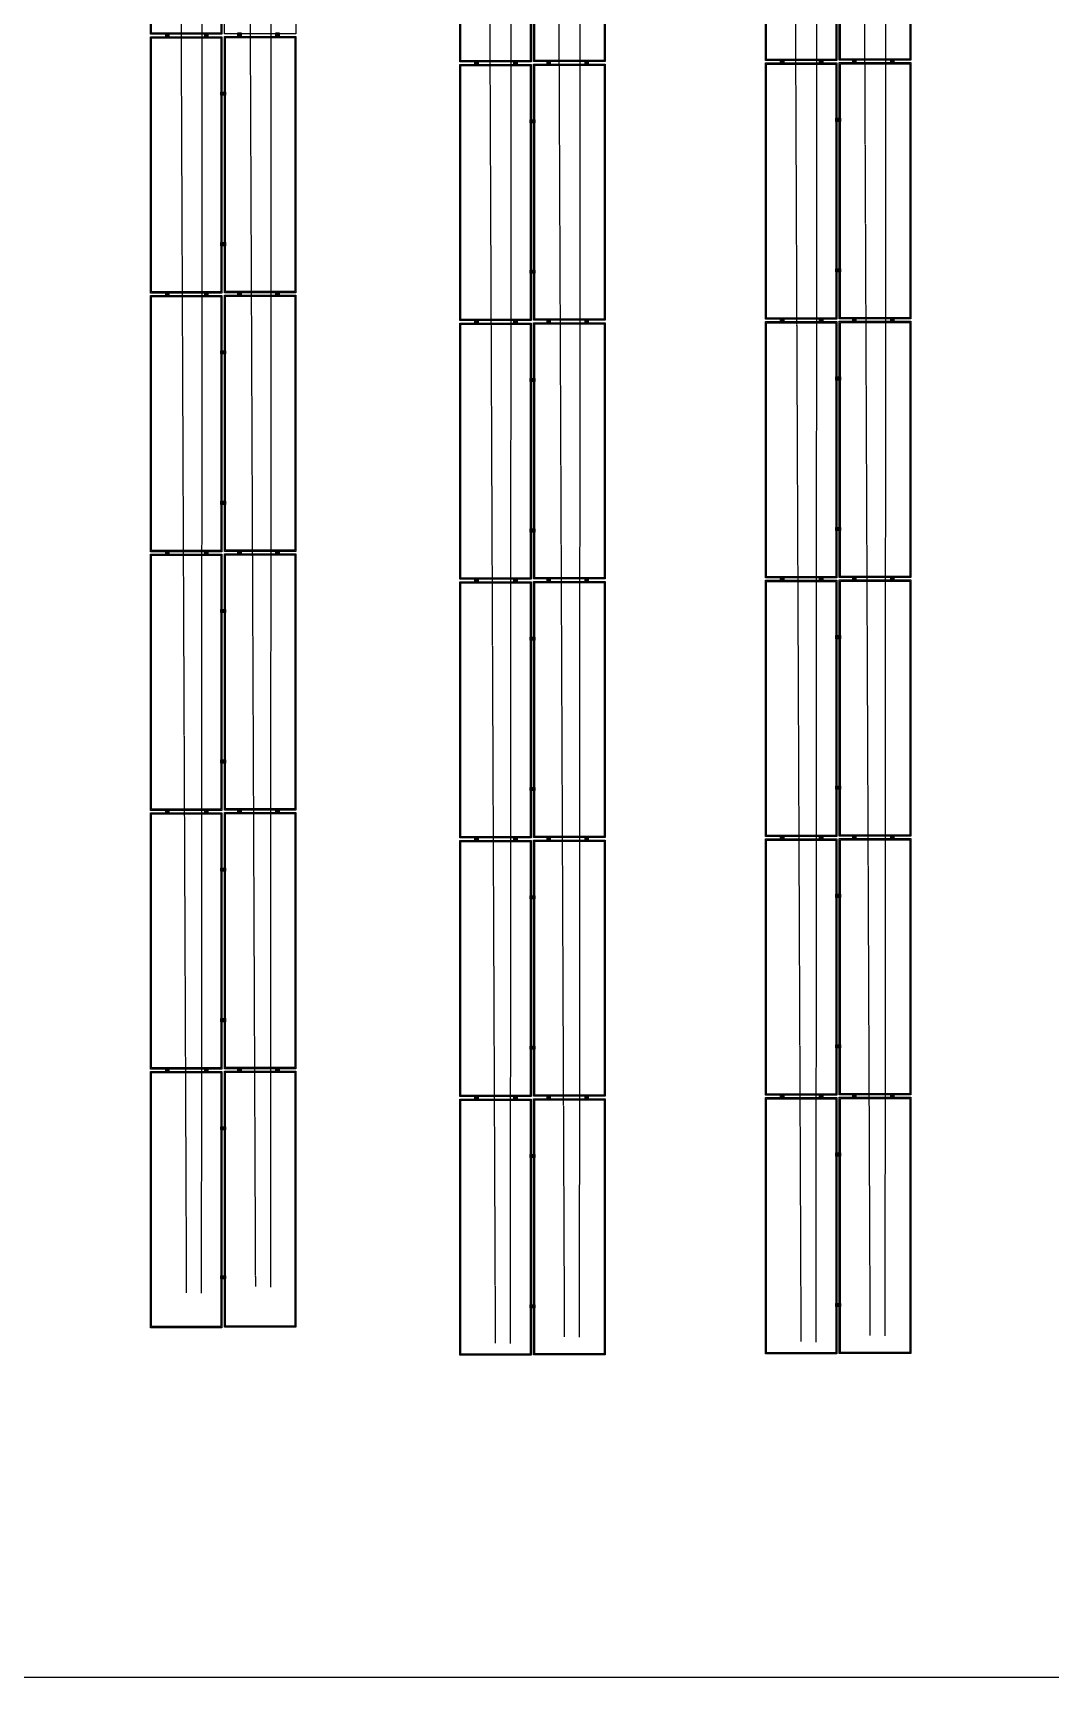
# Model space of a CAD drawing. Header units: millimetres. Extents: x 185509 to 291328, y 95263 to 331092.
# Drawn here: x 243185 to 252647, y 146512 to 161810 of the extents above; entities that cross this region are included whole.
import ezdxf

# ---------------------------------------------------------------- set-up
doc = ezdxf.new("R2010")
doc.units = ezdxf.units.MM
doc.linetypes.add('ACAD_ISO02W100', pattern=[15, 12, -3])
doc.layers.add('Cables string 1', color=20, linetype='ACAD_ISO02W100')
doc.layers.add('Cqbles string 2', color=72, linetype='ACAD_ISO02W100')

msp = doc.modelspace()

# ---------------------------------------------------------------- linework, layer by layer
for p, q in [((244438.903, 161784.856), (244432.113, 161784.856)), ((244435.508, 161781.461), (244435.508, 161788.251)), ((244801.597, 161784.856), (244794.807, 161784.856)), ((244798.202, 161781.461), (244798.202, 161788.251)), ((245110.34, 161788.135), (245103.55, 161788.135)), ((245106.945, 161784.74), (245106.945, 161791.529)), ((245463.554, 161788.135), (245456.764, 161788.135)), ((245460.159, 161784.74), (245460.159, 161791.529)), ((247314.801, 161528.101), (247308.012, 161528.101)), ((247311.406, 161524.706), (247311.406, 161531.496)), ((247677.495, 161528.101), (247670.706, 161528.101)), ((247674.101, 161524.706), (247674.101, 161531.496)), ((247986.239, 161531.38), (247979.449, 161531.38)), ((247982.844, 161527.985), (247982.844, 161534.775)), ((248339.452, 161531.38), (248332.663, 161531.38)), ((248336.058, 161527.985), (248336.058, 161534.775)), ((250157.876, 161541.38), (250151.086, 161541.38)), ((250154.481, 161537.985), (250154.481, 161544.775)), ((250520.57, 161541.38), (250513.78, 161541.38)), ((250517.175, 161537.985), (250517.175, 161544.775)), ((250829.314, 161544.658), (250822.524, 161544.658)), ((250825.919, 161541.263), (250825.919, 161548.053)), ((251182.527, 161544.658), (251175.737, 161544.658)), ((251179.132, 161541.263), (251179.132, 161548.053)), ((244952.194, 161244.309), (244958.984, 161244.309)), ((244955.589, 161240.914), (244955.589, 161247.703)), ((247828.093, 160987.554), (247834.883, 160987.554)), ((247831.488, 160984.159), (247831.488, 160990.949)), ((250671.167, 161000.832), (250677.957, 161000.832)), ((250674.562, 160997.437), (250674.562, 161004.227)), ((244952.194, 159843.944), (244958.984, 159843.944)), ((244955.589, 159840.549), (244955.589, 159847.339)), ((247828.093, 159587.189), (247834.883, 159587.189)), ((247831.488, 159583.794), (247831.488, 159590.584)), ((250671.167, 159600.468), (250677.957, 159600.468)), ((250674.562, 159597.073), (250674.562, 159603.863)), ((244438.903, 159378.017), (244432.113, 159378.017)), ((244435.508, 159374.622), (244435.508, 159381.412)), ((244801.597, 159378.017), (244794.807, 159378.017)), ((244798.202, 159374.622), (244798.202, 159381.412)), ((245110.34, 159381.296), (245103.55, 159381.296)), ((245106.945, 159377.901), (245106.945, 159384.69)), ((245463.554, 159381.296), (245456.764, 159381.296)), ((245460.159, 159377.901), (245460.159, 159384.69)), ((247314.801, 159121.262), (247308.012, 159121.262)), ((247311.406, 159117.867), (247311.406, 159124.657)), ((247677.495, 159121.262), (247670.706, 159121.262)), ((247674.101, 159117.867), (247674.101, 159124.657)), ((247986.239, 159124.541), (247979.449, 159124.541)), ((247982.844, 159121.146), (247982.844, 159127.936)), ((248339.452, 159124.541), (248332.663, 159124.541)), ((248336.058, 159121.146), (248336.058, 159127.936)), ((250157.876, 159134.541), (250151.086, 159134.541)), ((250154.481, 159131.146), (250154.481, 159137.936)), ((250520.57, 159134.541), (250513.78, 159134.541)), ((250517.175, 159131.146), (250517.175, 159137.936)), ((250829.314, 159137.819), (250822.524, 159137.819)), ((250825.919, 159134.424), (250825.919, 159141.214)), ((251182.527, 159137.819), (251175.737, 159137.819)), ((251179.132, 159134.424), (251179.132, 159141.214)), ((244952.194, 158837.47), (244958.984, 158837.47)), ((244955.589, 158834.075), (244955.589, 158840.865)), ((247828.093, 158580.715), (247834.883, 158580.715)), ((247831.488, 158577.32), (247831.488, 158584.11)), ((250671.167, 158593.993), (250677.957, 158593.993)), ((250674.562, 158590.598), (250674.562, 158597.388)), ((244952.194, 157437.105), (244958.984, 157437.105)), ((244955.589, 157433.71), (244955.589, 157440.5)), ((247828.093, 157180.35), (247834.883, 157180.35)), ((247831.488, 157176.955), (247831.488, 157183.745)), ((250671.167, 157193.629), (250677.957, 157193.629)), ((250674.562, 157190.234), (250674.562, 157197.024)), ((244438.903, 156971.404), (244432.113, 156971.404)), ((244435.508, 156968.009), (244435.508, 156974.799)), ((244801.597, 156971.404), (244794.807, 156971.404)), ((244798.202, 156968.009), (244798.202, 156974.799)), ((245110.34, 156974.683), (245103.55, 156974.683)), ((245106.945, 156971.288), (245106.945, 156978.078)), ((245463.554, 156974.683), (245456.764, 156974.683)), ((245460.159, 156971.288), (245460.159, 156978.078)), ((247314.801, 156714.649), (247308.012, 156714.649)), ((247311.406, 156711.254), (247311.406, 156718.044)), ((247677.495, 156714.649), (247670.706, 156714.649)), ((247674.101, 156711.254), (247674.101, 156718.044)), ((247986.239, 156717.928), (247979.449, 156717.928)), ((247982.844, 156714.533), (247982.844, 156721.323)), ((248339.452, 156717.928), (248332.663, 156717.928)), ((248336.058, 156714.533), (248336.058, 156721.323)), ((250157.876, 156727.928), (250151.086, 156727.928)), ((250154.481, 156724.533), (250154.481, 156731.323)), ((250520.57, 156727.928), (250513.78, 156727.928)), ((250517.175, 156724.533), (250517.175, 156731.323)), ((250829.314, 156731.206), (250822.524, 156731.206)), ((250825.919, 156727.811), (250825.919, 156734.601)), ((251182.527, 156731.206), (251175.737, 156731.206)), ((251179.132, 156727.811), (251179.132, 156734.601)), ((244952.194, 156430.857), (244958.984, 156430.857)), ((244955.589, 156427.462), (244955.589, 156434.252)), ((247828.093, 156174.102), (247834.883, 156174.102)), ((247831.488, 156170.707), (247831.488, 156177.497)), ((250671.167, 156187.38), (250677.957, 156187.38)), ((250674.562, 156183.985), (250674.562, 156190.775)), ((244952.194, 155030.492), (244958.984, 155030.492)), ((244955.589, 155027.098), (244955.589, 155033.887)), ((247828.093, 154773.738), (247834.883, 154773.738)), ((247831.488, 154770.343), (247831.488, 154777.132)), ((250671.167, 154787.016), (250677.957, 154787.016)), ((250674.562, 154783.621), (250674.562, 154790.411)), ((244438.903, 154564.794), (244432.113, 154564.794)), ((244435.508, 154561.399), (244435.508, 154568.189)), ((244801.597, 154564.794), (244794.807, 154564.794)), ((244798.202, 154561.399), (244798.202, 154568.189)), ((245110.34, 154568.073), (245103.55, 154568.073)), ((245106.945, 154564.678), (245106.945, 154571.468)), ((245463.554, 154568.073), (245456.764, 154568.073)), ((245460.159, 154564.678), (245460.159, 154571.468)), ((247314.801, 154308.039), (247308.012, 154308.039)), ((247311.406, 154304.644), (247311.406, 154311.434)), ((247677.495, 154308.039), (247670.706, 154308.039)), ((247674.101, 154304.644), (247674.101, 154311.434)), ((247986.239, 154311.318), (247979.449, 154311.318)), ((247982.844, 154307.923), (247982.844, 154314.713)), ((248339.452, 154311.318), (248332.663, 154311.318)), ((248336.058, 154307.923), (248336.058, 154314.713)), ((250157.876, 154321.318), (250151.086, 154321.318)), ((250154.481, 154317.923), (250154.481, 154324.713)), ((250520.57, 154321.318), (250513.78, 154321.318)), ((250517.175, 154317.923), (250517.175, 154324.713)), ((250829.314, 154324.596), (250822.524, 154324.596)), ((250825.919, 154321.201), (250825.919, 154327.991)), ((251182.527, 154324.596), (251175.737, 154324.596)), ((251179.132, 154321.201), (251179.132, 154327.991)), ((244952.194, 154024.247), (244958.984, 154024.247)), ((244955.589, 154020.852), (244955.589, 154027.642)), ((247828.093, 153767.492), (247834.883, 153767.492)), ((247831.488, 153764.097), (247831.488, 153770.887)), ((250671.167, 153780.77), (250677.957, 153780.77)), ((250674.562, 153777.375), (250674.562, 153784.165)), ((244952.194, 152623.882), (244958.984, 152623.882)), ((244955.589, 152620.488), (244955.589, 152627.277)), ((247831.488, 152363.733), (247831.488, 152370.522)), ((250671.167, 152380.406), (250677.957, 152380.406)), ((250674.562, 152377.011), (250674.562, 152383.801)), ((247828.093, 152367.128), (247834.883, 152367.128)), ((244438.903, 152158.232), (244432.113, 152158.232)), ((244435.508, 152154.837), (244435.508, 152161.627)), ((244801.597, 152158.232), (244794.807, 152158.232)), ((244798.202, 152154.837), (244798.202, 152161.627)), ((245110.34, 152161.511), (245103.55, 152161.511)), ((245106.945, 152158.116), (245106.945, 152164.906)), ((245463.554, 152161.511), (245456.764, 152161.511)), ((245460.159, 152158.116), (245460.159, 152164.906)), ((250157.876, 151914.756), (250151.086, 151914.756)), ((250154.481, 151911.361), (250154.481, 151918.151)), ((250520.57, 151914.756), (250513.78, 151914.756)), ((250517.175, 151911.361), (250517.175, 151918.151)), ((250829.314, 151918.034), (250822.524, 151918.034)), ((250825.919, 151914.639), (250825.919, 151921.429)), ((251182.527, 151918.034), (251175.737, 151918.034)), ((251179.132, 151914.639), (251179.132, 151921.429)), ((247314.801, 151901.477), (247308.012, 151901.477)), ((247311.406, 151898.082), (247311.406, 151904.872)), ((247677.495, 151901.477), (247670.706, 151901.477)), ((247674.101, 151898.082), (247674.101, 151904.872)), ((247986.239, 151904.756), (247979.449, 151904.756)), ((247982.844, 151901.361), (247982.844, 151908.151)), ((248339.452, 151904.756), (248332.663, 151904.756)), ((248336.058, 151901.361), (248336.058, 151908.151)), ((244952.194, 151617.685), (244958.984, 151617.685)), ((244955.589, 151614.29), (244955.589, 151621.08)), ((247828.093, 151360.93), (247834.883, 151360.93)), ((247831.488, 151357.535), (247831.488, 151364.325)), ((250671.167, 151374.208), (250677.957, 151374.208)), ((250674.562, 151370.813), (250674.562, 151377.603)), ((244952.194, 150230.801), (244958.984, 150230.801)), ((244955.589, 150227.406), (244955.589, 150234.196)), ((247828.093, 149960.566), (247834.883, 149960.566)), ((247831.488, 149957.171), (247831.488, 149963.96)), ((250671.167, 149973.844), (250677.957, 149973.844)), ((250674.562, 149970.449), (250674.562, 149977.239))]:
    msp.add_line(p, q)
for points in [[(223004.489, 146511.559), (273004.489, 146511.559), (273004.489, 316511.559), (223004.489, 316511.559)], [(244279.052, 161796.577), (244279.052, 164180.577), (244944.122, 164180.577), (244944.122, 161796.577)], [(244289.052, 161806.577), (244289.052, 164170.577), (244934.122, 164170.577), (244934.122, 161806.577)], [(244967.056, 161799.856), (244967.056, 164183.856), (245632.126, 164183.856), (245632.126, 161799.856)], [(247154.95, 161539.822), (247154.95, 163923.822), (247820.021, 163923.822), (247820.021, 161539.822)], [(247164.95, 161549.822), (247164.95, 163913.822), (247810.021, 163913.822), (247810.021, 161549.822)], [(247842.954, 161543.101), (247842.954, 163927.101), (248508.025, 163927.101), (248508.025, 161543.101)], [(247852.954, 161553.101), (247852.954, 163917.101), (248498.025, 163917.101), (248498.025, 161553.101)], [(249998.025, 161553.101), (249998.025, 163937.101), (250663.096, 163937.101), (250663.096, 161553.101)], [(250008.025, 161563.101), (250008.025, 163927.101), (250653.096, 163927.101), (250653.096, 161563.101)], [(250686.029, 161556.379), (250686.029, 163940.379), (251351.1, 163940.379), (251351.1, 161556.379)], [(250696.029, 161566.379), (250696.029, 163930.379), (251341.1, 163930.379), (251341.1, 161566.379)], [(244279.052, 159389.389), (244279.052, 161773.389), (244944.122, 161773.389), (244944.122, 159389.389)], [(244289.052, 159399.389), (244289.052, 161763.389), (244934.122, 161763.389), (244934.122, 159399.389)], [(244450.027, 161763.389), (244420.989, 161763.389), (244420.989, 161806.323), (244450.027, 161806.323)], [(244444.959, 161768.457), (244426.056, 161768.457), (244426.056, 161801.255), (244444.959, 161801.255)], [(244812.721, 161763.389), (244783.683, 161763.389), (244783.683, 161806.323), (244812.721, 161806.323)], [(244807.653, 161768.457), (244788.75, 161768.457), (244788.75, 161801.255), (244807.653, 161801.255)], [(244967.056, 159392.668), (244967.056, 161776.668), (245632.126, 161776.668), (245632.126, 159392.668)], [(244977.056, 159402.668), (244977.056, 161766.668), (245622.126, 161766.668), (245622.126, 159402.668)], [(245121.464, 161766.668), (245092.426, 161766.668), (245092.426, 161809.601), (245121.464, 161809.601)], [(245116.397, 161771.735), (245097.494, 161771.735), (245097.494, 161804.534), (245116.397, 161804.534)], [(245474.678, 161766.668), (245445.64, 161766.668), (245445.64, 161809.601), (245474.678, 161809.601)], [(245469.61, 161771.735), (245450.707, 161771.735), (245450.707, 161804.534), (245469.61, 161804.534)], [(247325.925, 161506.634), (247296.888, 161506.634), (247296.888, 161549.568), (247325.925, 161549.568)], [(247688.619, 161506.634), (247659.582, 161506.634), (247659.582, 161549.568), (247688.619, 161549.568)], [(247997.363, 161509.913), (247968.325, 161509.913), (247968.325, 161552.846), (247997.363, 161552.846)], [(248350.576, 161509.913), (248321.539, 161509.913), (248321.539, 161552.846), (248350.576, 161552.846)], [(250169, 161519.913), (250139.962, 161519.913), (250139.962, 161562.846), (250169, 161562.846)], [(250163.933, 161524.98), (250145.03, 161524.98), (250145.03, 161557.779), (250163.933, 161557.779)], [(250531.694, 161519.913), (250502.656, 161519.913), (250502.656, 161562.846), (250531.694, 161562.846)], [(250526.627, 161524.98), (250507.724, 161524.98), (250507.724, 161557.779), (250526.627, 161557.779)], [(250840.438, 161523.191), (250811.4, 161523.191), (250811.4, 161566.125), (250840.438, 161566.125)], [(250835.37, 161528.259), (250816.467, 161528.259), (250816.467, 161561.058), (250835.37, 161561.058)], [(251193.651, 161523.191), (251164.613, 161523.191), (251164.613, 161566.125), (251193.651, 161566.125)], [(251188.584, 161528.259), (251169.681, 161528.259), (251169.681, 161561.058), (251188.584, 161561.058)], [(247154.95, 159132.634), (247154.95, 161516.634), (247820.021, 161516.634), (247820.021, 159132.634)], [(247164.95, 159142.634), (247164.95, 161506.634), (247810.021, 161506.634), (247810.021, 159142.634)], [(247320.858, 161511.702), (247301.955, 161511.702), (247301.955, 161544.501), (247320.858, 161544.501)], [(247683.552, 161511.702), (247664.649, 161511.702), (247664.649, 161544.501), (247683.552, 161544.501)], [(247842.954, 159135.913), (247842.954, 161519.913), (248508.025, 161519.913), (248508.025, 159135.913)], [(247852.954, 159145.913), (247852.954, 161509.913), (248498.025, 161509.913), (248498.025, 159145.913)], [(247992.296, 161514.98), (247973.392, 161514.98), (247973.392, 161547.779), (247992.296, 161547.779)], [(248345.509, 161514.98), (248326.606, 161514.98), (248326.606, 161547.779), (248345.509, 161547.779)], [(249998.025, 159145.913), (249998.025, 161529.913), (250663.096, 161529.913), (250663.096, 159145.913)], [(250008.025, 159155.913), (250008.025, 161519.913), (250653.096, 161519.913), (250653.096, 159155.913)], [(250686.029, 159149.191), (250686.029, 161533.191), (251351.1, 161533.191), (251351.1, 159149.191)], [(250696.029, 159159.191), (250696.029, 161523.191), (251341.1, 161523.191), (251341.1, 159159.191)], [(244934.122, 161229.79), (244934.122, 161258.827), (244977.056, 161258.827), (244977.056, 161229.79)], [(244939.189, 161234.857), (244939.189, 161253.76), (244971.988, 161253.76), (244971.988, 161234.857)], [(247810.021, 160973.035), (247810.021, 161002.073), (247852.954, 161002.073), (247852.954, 160973.035)], [(247815.088, 160978.102), (247815.088, 160997.005), (247847.887, 160997.005), (247847.887, 160978.102)], [(250653.096, 160986.313), (250653.096, 161015.351), (250696.029, 161015.351), (250696.029, 160986.313)], [(250658.163, 160991.381), (250658.163, 161010.284), (250690.962, 161010.284), (250690.962, 160991.381)], [(244934.122, 159829.425), (244934.122, 159858.463), (244977.056, 159858.463), (244977.056, 159829.425)], [(244939.189, 159834.493), (244939.189, 159853.396), (244971.988, 159853.396), (244971.988, 159834.493)], [(247810.021, 159572.67), (247810.021, 159601.708), (247852.954, 159601.708), (247852.954, 159572.67)], [(247815.088, 159577.738), (247815.088, 159596.641), (247847.887, 159596.641), (247847.887, 159577.738)], [(250653.096, 159585.949), (250653.096, 159614.987), (250696.029, 159614.987), (250696.029, 159585.949)], [(250658.163, 159591.016), (250658.163, 159609.919), (250690.962, 159609.919), (250690.962, 159591.016)], [(244279.052, 156982.55), (244279.052, 159366.55), (244944.122, 159366.55), (244944.122, 156982.55)], [(244289.052, 156992.55), (244289.052, 159356.55), (244934.122, 159356.55), (244934.122, 156992.55)], [(244450.027, 159356.55), (244420.989, 159356.55), (244420.989, 159399.484), (244450.027, 159399.484)], [(244444.959, 159361.618), (244426.056, 159361.618), (244426.056, 159394.416), (244444.959, 159394.416)], [(244812.721, 159356.55), (244783.683, 159356.55), (244783.683, 159399.484), (244812.721, 159399.484)], [(244807.653, 159361.618), (244788.75, 159361.618), (244788.75, 159394.416), (244807.653, 159394.416)], [(244967.056, 156985.829), (244967.056, 159369.829), (245632.126, 159369.829), (245632.126, 156985.829)], [(244977.056, 156995.829), (244977.056, 159359.829), (245622.126, 159359.829), (245622.126, 156995.829)], [(245121.464, 159359.829), (245092.426, 159359.829), (245092.426, 159402.762), (245121.464, 159402.762)], [(245116.397, 159364.896), (245097.494, 159364.896), (245097.494, 159397.695), (245116.397, 159397.695)], [(245474.678, 159359.829), (245445.64, 159359.829), (245445.64, 159402.762), (245474.678, 159402.762)], [(245469.61, 159364.896), (245450.707, 159364.896), (245450.707, 159397.695), (245469.61, 159397.695)], [(247154.95, 156725.795), (247154.95, 159109.795), (247820.021, 159109.795), (247820.021, 156725.795)], [(247325.925, 159099.795), (247296.888, 159099.795), (247296.888, 159142.729), (247325.925, 159142.729)], [(247320.858, 159104.863), (247301.955, 159104.863), (247301.955, 159137.662), (247320.858, 159137.662)], [(247688.619, 159099.795), (247659.582, 159099.795), (247659.582, 159142.729), (247688.619, 159142.729)], [(247683.552, 159104.863), (247664.649, 159104.863), (247664.649, 159137.662), (247683.552, 159137.662)], [(247842.954, 156729.074), (247842.954, 159113.074), (248508.025, 159113.074), (248508.025, 156729.074)], [(247852.954, 156739.074), (247852.954, 159103.074), (248498.025, 159103.074), (248498.025, 156739.074)], [(247997.363, 159103.074), (247968.325, 159103.074), (247968.325, 159146.007), (247997.363, 159146.007)], [(247992.296, 159108.141), (247973.392, 159108.141), (247973.392, 159140.94), (247992.296, 159140.94)], [(248350.576, 159103.074), (248321.539, 159103.074), (248321.539, 159146.007), (248350.576, 159146.007)], [(248345.509, 159108.141), (248326.606, 159108.141), (248326.606, 159140.94), (248345.509, 159140.94)], [(249998.025, 156739.074), (249998.025, 159123.074), (250663.096, 159123.074), (250663.096, 156739.074)], [(250008.025, 156749.074), (250008.025, 159113.074), (250653.096, 159113.074), (250653.096, 156749.074)], [(250169, 159113.074), (250139.962, 159113.074), (250139.962, 159156.007), (250169, 159156.007)], [(250163.933, 159118.141), (250145.03, 159118.141), (250145.03, 159150.94), (250163.933, 159150.94)], [(250531.694, 159113.074), (250502.656, 159113.074), (250502.656, 159156.007), (250531.694, 159156.007)], [(250526.627, 159118.141), (250507.724, 159118.141), (250507.724, 159150.94), (250526.627, 159150.94)], [(250686.029, 156742.352), (250686.029, 159126.352), (251351.1, 159126.352), (251351.1, 156742.352)], [(250696.029, 156752.352), (250696.029, 159116.352), (251341.1, 159116.352), (251341.1, 156752.352)], [(250840.438, 159116.352), (250811.4, 159116.352), (250811.4, 159159.286), (250840.438, 159159.286)], [(250835.37, 159121.42), (250816.467, 159121.42), (250816.467, 159154.219), (250835.37, 159154.219)], [(251193.651, 159116.352), (251164.613, 159116.352), (251164.613, 159159.286), (251193.651, 159159.286)], [(251188.584, 159121.42), (251169.681, 159121.42), (251169.681, 159154.219), (251188.584, 159154.219)], [(247164.95, 156735.795), (247164.95, 159099.795), (247810.021, 159099.795), (247810.021, 156735.795)], [(244934.122, 158822.951), (244934.122, 158851.989), (244977.056, 158851.989), (244977.056, 158822.951)], [(244939.189, 158828.018), (244939.189, 158846.921), (244971.988, 158846.921), (244971.988, 158828.018)], [(247810.021, 158566.196), (247810.021, 158595.234), (247852.954, 158595.234), (247852.954, 158566.196)], [(247815.088, 158571.263), (247815.088, 158590.166), (247847.887, 158590.166), (247847.887, 158571.263)], [(250653.096, 158579.474), (250653.096, 158608.512), (250696.029, 158608.512), (250696.029, 158579.474)], [(250658.163, 158584.542), (250658.163, 158603.445), (250690.962, 158603.445), (250690.962, 158584.542)], [(244934.122, 157422.586), (244934.122, 157451.624), (244977.056, 157451.624), (244977.056, 157422.586)], [(244939.189, 157427.654), (244939.189, 157446.557), (244971.988, 157446.557), (244971.988, 157427.654)], [(247810.021, 157165.831), (247810.021, 157194.869), (247852.954, 157194.869), (247852.954, 157165.831)], [(247815.088, 157170.899), (247815.088, 157189.802), (247847.887, 157189.802), (247847.887, 157170.899)], [(250653.096, 157179.11), (250653.096, 157208.148), (250696.029, 157208.148), (250696.029, 157179.11)], [(250658.163, 157184.177), (250658.163, 157203.081), (250690.962, 157203.081), (250690.962, 157184.177)], [(244279.052, 154575.937), (244279.052, 156959.937), (244944.122, 156959.937), (244944.122, 154575.937)], [(244450.027, 156949.937), (244420.989, 156949.937), (244420.989, 156992.871), (244450.027, 156992.871)], [(244444.959, 156955.005), (244426.056, 156955.005), (244426.056, 156987.804), (244444.959, 156987.804)], [(244812.721, 156949.937), (244783.683, 156949.937), (244783.683, 156992.871), (244812.721, 156992.871)], [(244807.653, 156955.005), (244788.75, 156955.005), (244788.75, 156987.804), (244807.653, 156987.804)], [(244967.056, 154579.216), (244967.056, 156963.216), (245632.126, 156963.216), (245632.126, 154579.216)], [(245121.464, 156953.216), (245092.426, 156953.216), (245092.426, 156996.149), (245121.464, 156996.149)], [(245116.397, 156958.283), (245097.494, 156958.283), (245097.494, 156991.082), (245116.397, 156991.082)], [(245474.678, 156953.216), (245445.64, 156953.216), (245445.64, 156996.149), (245474.678, 156996.149)], [(245469.61, 156958.283), (245450.707, 156958.283), (245450.707, 156991.082), (245469.61, 156991.082)], [(244289.052, 154585.937), (244289.052, 156949.937), (244934.122, 156949.937), (244934.122, 154585.937)], [(244977.056, 154589.216), (244977.056, 156953.216), (245622.126, 156953.216), (245622.126, 154589.216)], [(247154.95, 154319.183), (247154.95, 156703.183), (247820.021, 156703.183), (247820.021, 154319.183)], [(247164.95, 154329.183), (247164.95, 156693.183), (247810.021, 156693.183), (247810.021, 154329.183)], [(247325.925, 156693.183), (247296.888, 156693.183), (247296.888, 156736.116), (247325.925, 156736.116)], [(247320.858, 156698.25), (247301.955, 156698.25), (247301.955, 156731.049), (247320.858, 156731.049)], [(247688.619, 156693.183), (247659.582, 156693.183), (247659.582, 156736.116), (247688.619, 156736.116)], [(247683.552, 156698.25), (247664.649, 156698.25), (247664.649, 156731.049), (247683.552, 156731.049)], [(247842.954, 154322.461), (247842.954, 156706.461), (248508.025, 156706.461), (248508.025, 154322.461)], [(247852.954, 154332.461), (247852.954, 156696.461), (248498.025, 156696.461), (248498.025, 154332.461)], [(247997.363, 156696.461), (247968.325, 156696.461), (247968.325, 156739.395), (247997.363, 156739.395)], [(247992.296, 156701.528), (247973.392, 156701.528), (247973.392, 156734.327), (247992.296, 156734.327)], [(248350.576, 156696.461), (248321.539, 156696.461), (248321.539, 156739.395), (248350.576, 156739.395)], [(248345.509, 156701.528), (248326.606, 156701.528), (248326.606, 156734.327), (248345.509, 156734.327)], [(249998.025, 154332.461), (249998.025, 156716.461), (250663.096, 156716.461), (250663.096, 154332.461)], [(250008.025, 154342.461), (250008.025, 156706.461), (250653.096, 156706.461), (250653.096, 154342.461)], [(250169, 156706.461), (250139.962, 156706.461), (250139.962, 156749.395), (250169, 156749.395)], [(250163.933, 156711.528), (250145.03, 156711.528), (250145.03, 156744.327), (250163.933, 156744.327)], [(250531.694, 156706.461), (250502.656, 156706.461), (250502.656, 156749.395), (250531.694, 156749.395)], [(250526.627, 156711.528), (250507.724, 156711.528), (250507.724, 156744.327), (250526.627, 156744.327)], [(250686.029, 154335.74), (250686.029, 156719.74), (251351.1, 156719.74), (251351.1, 154335.74)], [(250696.029, 154345.74), (250696.029, 156709.74), (251341.1, 156709.74), (251341.1, 154345.74)], [(250840.438, 156709.74), (250811.4, 156709.74), (250811.4, 156752.673), (250840.438, 156752.673)], [(250835.37, 156714.807), (250816.467, 156714.807), (250816.467, 156747.606), (250835.37, 156747.606)], [(251193.651, 156709.74), (251164.613, 156709.74), (251164.613, 156752.673), (251193.651, 156752.673)], [(251188.584, 156714.807), (251169.681, 156714.807), (251169.681, 156747.606), (251188.584, 156747.606)], [(244934.122, 156416.338), (244934.122, 156445.376), (244977.056, 156445.376), (244977.056, 156416.338)], [(244939.189, 156421.405), (244939.189, 156440.308), (244971.988, 156440.308), (244971.988, 156421.405)], [(250653.096, 156172.861), (250653.096, 156201.899), (250696.029, 156201.899), (250696.029, 156172.861)], [(250658.163, 156177.929), (250658.163, 156196.832), (250690.962, 156196.832), (250690.962, 156177.929)], [(247810.021, 156159.583), (247810.021, 156188.621), (247852.954, 156188.621), (247852.954, 156159.583)], [(247815.088, 156164.65), (247815.088, 156183.553), (247847.887, 156183.553), (247847.887, 156164.65)], [(244934.122, 155015.974), (244934.122, 155045.011), (244977.056, 155045.011), (244977.056, 155015.974)], [(244939.189, 155021.041), (244939.189, 155039.944), (244971.988, 155039.944), (244971.988, 155021.041)], [(247810.021, 154759.219), (247810.021, 154788.256), (247852.954, 154788.256), (247852.954, 154759.219)], [(247815.088, 154764.286), (247815.088, 154783.189), (247847.887, 154783.189), (247847.887, 154764.286)], [(250653.096, 154772.497), (250653.096, 154801.535), (250696.029, 154801.535), (250696.029, 154772.497)], [(250658.163, 154777.564), (250658.163, 154796.468), (250690.962, 154796.468), (250690.962, 154777.564)], [(244279.052, 152169.327), (244279.052, 154553.327), (244944.122, 154553.327), (244944.122, 152169.327)], [(244289.052, 152179.327), (244289.052, 154543.327), (244934.122, 154543.327), (244934.122, 152179.327)], [(244450.027, 154543.327), (244420.989, 154543.327), (244420.989, 154586.261), (244450.027, 154586.261)], [(244444.959, 154548.395), (244426.056, 154548.395), (244426.056, 154581.194), (244444.959, 154581.194)], [(244812.721, 154543.327), (244783.683, 154543.327), (244783.683, 154586.261), (244812.721, 154586.261)], [(244807.653, 154548.395), (244788.75, 154548.395), (244788.75, 154581.194), (244807.653, 154581.194)], [(244967.056, 152172.606), (244967.056, 154556.606), (245632.126, 154556.606), (245632.126, 152172.606)], [(244977.056, 152182.606), (244977.056, 154546.606), (245622.126, 154546.606), (245622.126, 152182.606)], [(245121.464, 154546.606), (245092.426, 154546.606), (245092.426, 154589.539), (245121.464, 154589.539)], [(245116.397, 154551.673), (245097.494, 154551.673), (245097.494, 154584.472), (245116.397, 154584.472)], [(245474.678, 154546.606), (245445.64, 154546.606), (245445.64, 154589.539), (245474.678, 154589.539)], [(245469.61, 154551.673), (245450.707, 154551.673), (245450.707, 154584.472), (245469.61, 154584.472)], [(247154.95, 151912.573), (247154.95, 154296.573), (247820.021, 154296.573), (247820.021, 151912.573)], [(247164.95, 151922.573), (247164.95, 154286.573), (247810.021, 154286.573), (247810.021, 151922.573)], [(247325.925, 154286.573), (247296.888, 154286.573), (247296.888, 154329.506), (247325.925, 154329.506)], [(247320.858, 154291.64), (247301.955, 154291.64), (247301.955, 154324.439), (247320.858, 154324.439)], [(247688.619, 154286.573), (247659.582, 154286.573), (247659.582, 154329.506), (247688.619, 154329.506)], [(247683.552, 154291.64), (247664.649, 154291.64), (247664.649, 154324.439), (247683.552, 154324.439)], [(247842.954, 151915.851), (247842.954, 154299.851), (248508.025, 154299.851), (248508.025, 151915.851)], [(247852.954, 151925.851), (247852.954, 154289.851), (248498.025, 154289.851), (248498.025, 151925.851)], [(247997.363, 154289.851), (247968.325, 154289.851), (247968.325, 154332.785), (247997.363, 154332.785)], [(247992.296, 154294.918), (247973.392, 154294.918), (247973.392, 154327.717), (247992.296, 154327.717)], [(248350.576, 154289.851), (248321.539, 154289.851), (248321.539, 154332.785), (248350.576, 154332.785)], [(248345.509, 154294.918), (248326.606, 154294.918), (248326.606, 154327.717), (248345.509, 154327.717)], [(249998.025, 151925.851), (249998.025, 154309.851), (250663.096, 154309.851), (250663.096, 151925.851)], [(250008.025, 151935.851), (250008.025, 154299.851), (250653.096, 154299.851), (250653.096, 151935.851)], [(250169, 154299.851), (250139.962, 154299.851), (250139.962, 154342.785), (250169, 154342.785)], [(250163.933, 154304.918), (250145.03, 154304.918), (250145.03, 154337.717), (250163.933, 154337.717)], [(250531.694, 154299.851), (250502.656, 154299.851), (250502.656, 154342.785), (250531.694, 154342.785)], [(250526.627, 154304.918), (250507.724, 154304.918), (250507.724, 154337.717), (250526.627, 154337.717)], [(250686.029, 151929.13), (250686.029, 154313.13), (251351.1, 154313.13), (251351.1, 151929.13)], [(250696.029, 151939.13), (250696.029, 154303.13), (251341.1, 154303.13), (251341.1, 151939.13)], [(250840.438, 154303.13), (250811.4, 154303.13), (250811.4, 154346.063), (250840.438, 154346.063)], [(250835.37, 154308.197), (250816.467, 154308.197), (250816.467, 154340.996), (250835.37, 154340.996)], [(251193.651, 154303.13), (251164.613, 154303.13), (251164.613, 154346.063), (251193.651, 154346.063)], [(251188.584, 154308.197), (251169.681, 154308.197), (251169.681, 154340.996), (251188.584, 154340.996)], [(244934.122, 154009.728), (244934.122, 154038.766), (244977.056, 154038.766), (244977.056, 154009.728)], [(244939.189, 154014.795), (244939.189, 154033.698), (244971.988, 154033.698), (244971.988, 154014.795)], [(247810.021, 153752.973), (247810.021, 153782.011), (247852.954, 153782.011), (247852.954, 153752.973)], [(247815.088, 153758.04), (247815.088, 153776.943), (247847.887, 153776.943), (247847.887, 153758.04)], [(250653.096, 153766.251), (250653.096, 153795.289), (250696.029, 153795.289), (250696.029, 153766.251)], [(250658.163, 153771.319), (250658.163, 153790.222), (250690.962, 153790.222), (250690.962, 153771.319)], [(244934.122, 152609.364), (244934.122, 152638.401), (244977.056, 152638.401), (244977.056, 152609.364)], [(244939.189, 152614.431), (244939.189, 152633.334), (244971.988, 152633.334), (244971.988, 152614.431)], [(247810.021, 152352.609), (247810.021, 152381.646), (247852.954, 152381.646), (247852.954, 152352.609)], [(247815.088, 152357.676), (247815.088, 152376.579), (247847.887, 152376.579), (247847.887, 152357.676)], [(250653.096, 152365.887), (250653.096, 152394.925), (250696.029, 152394.925), (250696.029, 152365.887)], [(250658.163, 152370.954), (250658.163, 152389.858), (250690.962, 152389.858), (250690.962, 152370.954)], [(244279.052, 149762.765), (244279.052, 152146.765), (244944.122, 152146.765), (244944.122, 149762.765)], [(244289.052, 149772.765), (244289.052, 152136.765), (244934.122, 152136.765), (244934.122, 149772.765)], [(244450.027, 152136.765), (244420.989, 152136.765), (244420.989, 152179.699), (244450.027, 152179.699)], [(244444.959, 152141.833), (244426.056, 152141.833), (244426.056, 152174.632), (244444.959, 152174.632)], [(244812.721, 152136.765), (244783.683, 152136.765), (244783.683, 152179.699), (244812.721, 152179.699)], [(244807.653, 152141.833), (244788.75, 152141.833), (244788.75, 152174.632), (244807.653, 152174.632)], [(244967.056, 149766.044), (244967.056, 152150.044), (245632.126, 152150.044), (245632.126, 149766.044)], [(244977.056, 149776.044), (244977.056, 152140.044), (245622.126, 152140.044), (245622.126, 149776.044)], [(245121.464, 152140.044), (245092.426, 152140.044), (245092.426, 152182.977), (245121.464, 152182.977)], [(245116.397, 152145.111), (245097.494, 152145.111), (245097.494, 152177.91), (245116.397, 152177.91)], [(245474.678, 152140.044), (245445.64, 152140.044), (245445.64, 152182.977), (245474.678, 152182.977)], [(245469.61, 152145.111), (245450.707, 152145.111), (245450.707, 152177.91), (245469.61, 152177.91)], [(247325.925, 151880.011), (247296.888, 151880.011), (247296.888, 151922.944), (247325.925, 151922.944)], [(247320.858, 151885.078), (247301.955, 151885.078), (247301.955, 151917.877), (247320.858, 151917.877)], [(247688.619, 151880.011), (247659.582, 151880.011), (247659.582, 151922.944), (247688.619, 151922.944)], [(247683.552, 151885.078), (247664.649, 151885.078), (247664.649, 151917.877), (247683.552, 151917.877)], [(247997.363, 151883.289), (247968.325, 151883.289), (247968.325, 151926.223), (247997.363, 151926.223)], [(247992.296, 151888.356), (247973.392, 151888.356), (247973.392, 151921.155), (247992.296, 151921.155)], [(248350.576, 151883.289), (248321.539, 151883.289), (248321.539, 151926.223), (248350.576, 151926.223)], [(248345.509, 151888.356), (248326.606, 151888.356), (248326.606, 151921.155), (248345.509, 151921.155)], [(250169, 151893.289), (250139.962, 151893.289), (250139.962, 151936.223), (250169, 151936.223)], [(250163.933, 151898.356), (250145.03, 151898.356), (250145.03, 151931.155), (250163.933, 151931.155)], [(250531.694, 151893.289), (250502.656, 151893.289), (250502.656, 151936.223), (250531.694, 151936.223)], [(250526.627, 151898.356), (250507.724, 151898.356), (250507.724, 151931.155), (250526.627, 151931.155)], [(250840.438, 151896.568), (250811.4, 151896.568), (250811.4, 151939.501), (250840.438, 151939.501)], [(250835.37, 151901.635), (250816.467, 151901.635), (250816.467, 151934.434), (250835.37, 151934.434)], [(251193.651, 151896.568), (251164.613, 151896.568), (251164.613, 151939.501), (251193.651, 151939.501)], [(251188.584, 151901.635), (251169.681, 151901.635), (251169.681, 151934.434), (251188.584, 151934.434)], [(247154.95, 149506.011), (247154.95, 151890.011), (247820.021, 151890.011), (247820.021, 149506.011)], [(247164.95, 149516.011), (247164.95, 151880.011), (247810.021, 151880.011), (247810.021, 149516.011)], [(247842.954, 149509.289), (247842.954, 151893.289), (248508.025, 151893.289), (248508.025, 149509.289)], [(247852.954, 149519.289), (247852.954, 151883.289), (248498.025, 151883.289), (248498.025, 149519.289)], [(249998.025, 149519.289), (249998.025, 151903.289), (250663.096, 151903.289), (250663.096, 149519.289)], [(250008.025, 149529.289), (250008.025, 151893.289), (250653.096, 151893.289), (250653.096, 149529.289)], [(250686.029, 149522.568), (250686.029, 151906.568), (251351.1, 151906.568), (251351.1, 149522.568)], [(250696.029, 149532.568), (250696.029, 151896.568), (251341.1, 151896.568), (251341.1, 149532.568)], [(244934.122, 151603.166), (244934.122, 151632.204), (244977.056, 151632.204), (244977.056, 151603.166)], [(244939.189, 151608.233), (244939.189, 151627.136), (244971.988, 151627.136), (244971.988, 151608.233)], [(247810.021, 151346.411), (247810.021, 151375.449), (247852.954, 151375.449), (247852.954, 151346.411)], [(247815.088, 151351.478), (247815.088, 151370.381), (247847.887, 151370.381), (247847.887, 151351.478)], [(250653.096, 151359.689), (250653.096, 151388.727), (250696.029, 151388.727), (250696.029, 151359.689)], [(250658.163, 151364.757), (250658.163, 151383.66), (250690.962, 151383.66), (250690.962, 151364.757)], [(244934.122, 150216.282), (244934.122, 150245.32), (244977.056, 150245.32), (244977.056, 150216.282)], [(244939.189, 150221.35), (244939.189, 150240.253), (244971.988, 150240.253), (244971.988, 150221.35)], [(247810.021, 149946.047), (247810.021, 149975.084), (247852.954, 149975.084), (247852.954, 149946.047)], [(247815.088, 149951.114), (247815.088, 149970.017), (247847.887, 149970.017), (247847.887, 149951.114)], [(250653.096, 149959.325), (250653.096, 149988.363), (250696.029, 149988.363), (250696.029, 149959.325)], [(250658.163, 149964.392), (250658.163, 149983.296), (250690.962, 149983.296), (250690.962, 149964.392)]]:
    msp.add_lwpolyline(points, close=True)
for centre, radius in [((244435.508, 161784.856), 5.395), ((244435.508, 161784.856), 3.395), ((244798.202, 161784.856), 5.395), ((244798.202, 161784.856), 3.395), ((245106.945, 161788.135), 5.395), ((245106.945, 161788.135), 3.395), ((245460.159, 161788.135), 5.395), ((245460.159, 161788.135), 3.395), ((250825.919, 161544.658), 5.395), ((251179.132, 161544.658), 5.395), ((247311.406, 161528.101), 5.395), ((247311.406, 161528.101), 3.395), ((247674.101, 161528.101), 5.395), ((247674.101, 161528.101), 3.395), ((247982.844, 161531.38), 5.395), ((247982.844, 161531.38), 3.395), ((248336.058, 161531.38), 5.395), ((248336.058, 161531.38), 3.395), ((250154.481, 161541.38), 5.395), ((250154.481, 161541.38), 3.395), ((250517.175, 161541.38), 5.395), ((250517.175, 161541.38), 3.395), ((250825.919, 161544.658), 3.395), ((251179.132, 161544.658), 3.395), ((244955.589, 161244.309), 5.395), ((244955.589, 161244.309), 3.395), ((247831.488, 160987.554), 5.395), ((247831.488, 160987.554), 3.395), ((250674.562, 161000.832), 5.395), ((250674.562, 161000.832), 3.395), ((244955.589, 159843.944), 5.395), ((244955.589, 159843.944), 3.395), ((247831.488, 159587.189), 5.395), ((247831.488, 159587.189), 3.395), ((250674.562, 159600.468), 5.395), ((250674.562, 159600.468), 3.395), ((244435.508, 159378.017), 5.395), ((244435.508, 159378.017), 3.395), ((244798.202, 159378.017), 5.395), ((244798.202, 159378.017), 3.395), ((245106.945, 159381.296), 5.395), ((245106.945, 159381.296), 3.395), ((245460.159, 159381.296), 5.395), ((245460.159, 159381.296), 3.395), ((247311.406, 159121.262), 5.395), ((247311.406, 159121.262), 3.395), ((247674.101, 159121.262), 5.395), ((247674.101, 159121.262), 3.395), ((247982.844, 159124.541), 5.395), ((247982.844, 159124.541), 3.395), ((248336.058, 159124.541), 5.395), ((248336.058, 159124.541), 3.395), ((250154.481, 159134.541), 5.395), ((250154.481, 159134.541), 3.395), ((250517.175, 159134.541), 5.395), ((250517.175, 159134.541), 3.395), ((250825.919, 159137.819), 5.395), ((250825.919, 159137.819), 3.395), ((251179.132, 159137.819), 5.395), ((251179.132, 159137.819), 3.395), ((244955.589, 158837.47), 5.395), ((244955.589, 158837.47), 3.395), ((247831.488, 158580.715), 5.395), ((247831.488, 158580.715), 3.395), ((250674.562, 158593.993), 5.395), ((250674.562, 158593.993), 3.395), ((244955.589, 157437.105), 5.395), ((244955.589, 157437.105), 3.395), ((247831.488, 157180.35), 5.395), ((247831.488, 157180.35), 3.395), ((250674.562, 157193.629), 5.395), ((250674.562, 157193.629), 3.395), ((244435.508, 156971.404), 5.395), ((244435.508, 156971.404), 3.395), ((244798.202, 156971.404), 5.395), ((244798.202, 156971.404), 3.395), ((245106.945, 156974.683), 5.395), ((245106.945, 156974.683), 3.395), ((245460.159, 156974.683), 5.395), ((245460.159, 156974.683), 3.395), ((247311.406, 156714.649), 5.395), ((247311.406, 156714.649), 3.395), ((247674.101, 156714.649), 5.395), ((247674.101, 156714.649), 3.395), ((247982.844, 156717.928), 5.395), ((247982.844, 156717.928), 3.395), ((248336.058, 156717.928), 5.395), ((248336.058, 156717.928), 3.395), ((250154.481, 156727.928), 5.395), ((250154.481, 156727.928), 3.395), ((250517.175, 156727.928), 5.395), ((250517.175, 156727.928), 3.395), ((250825.919, 156731.206), 5.395), ((250825.919, 156731.206), 3.395), ((251179.132, 156731.206), 5.395), ((251179.132, 156731.206), 3.395), ((244955.589, 156430.857), 5.395), ((244955.589, 156430.857), 3.395), ((247831.488, 156174.102), 5.395), ((247831.488, 156174.102), 3.395), ((250674.562, 156187.38), 5.395), ((250674.562, 156187.38), 3.395), ((244955.589, 155030.492), 5.395), ((244955.589, 155030.492), 3.395), ((247831.488, 154773.738), 5.395), ((247831.488, 154773.738), 3.395), ((250674.562, 154787.016), 5.395), ((250674.562, 154787.016), 3.395), ((244435.508, 154564.794), 5.395), ((244435.508, 154564.794), 3.395), ((244798.202, 154564.794), 5.395), ((244798.202, 154564.794), 3.395), ((245106.945, 154568.073), 5.395), ((245106.945, 154568.073), 3.395), ((245460.159, 154568.073), 5.395), ((245460.159, 154568.073), 3.395), ((247311.406, 154308.039), 5.395), ((247311.406, 154308.039), 3.395), ((247674.101, 154308.039), 5.395), ((247674.101, 154308.039), 3.395), ((247982.844, 154311.318), 5.395), ((247982.844, 154311.318), 3.395), ((248336.058, 154311.318), 5.395), ((248336.058, 154311.318), 3.395), ((250154.481, 154321.318), 5.395), ((250154.481, 154321.318), 3.395), ((250517.175, 154321.318), 5.395), ((250517.175, 154321.318), 3.395), ((250825.919, 154324.596), 5.395), ((250825.919, 154324.596), 3.395), ((251179.132, 154324.596), 5.395), ((251179.132, 154324.596), 3.395), ((244955.589, 154024.247), 5.395), ((244955.589, 154024.247), 3.395), ((247831.488, 153767.492), 5.395), ((247831.488, 153767.492), 3.395), ((250674.562, 153780.77), 5.395), ((250674.562, 153780.77), 3.395), ((244955.589, 152623.882), 5.395), ((244955.589, 152623.882), 3.395), ((247831.488, 152367.128), 5.395), ((247831.488, 152367.128), 3.395), ((250674.562, 152380.406), 5.395), ((250674.562, 152380.406), 3.395), ((244435.508, 152158.232), 5.395), ((244435.508, 152158.232), 3.395), ((244798.202, 152158.232), 5.395), ((244798.202, 152158.232), 3.395), ((245106.945, 152161.511), 5.395), ((245106.945, 152161.511), 3.395), ((245460.159, 152161.511), 5.395), ((245460.159, 152161.511), 3.395), ((250154.481, 151914.756), 5.395), ((250154.481, 151914.756), 3.395), ((250517.175, 151914.756), 5.395), ((250517.175, 151914.756), 3.395), ((250825.919, 151918.034), 5.395), ((250825.919, 151918.034), 3.395), ((251179.132, 151918.034), 5.395), ((251179.132, 151918.034), 3.395), ((247311.406, 151901.477), 5.395), ((247311.406, 151901.477), 3.395), ((247674.101, 151901.477), 5.395), ((247674.101, 151901.477), 3.395), ((247982.844, 151904.756), 5.395), ((247982.844, 151904.756), 3.395), ((248336.058, 151904.756), 5.395), ((248336.058, 151904.756), 3.395), ((244955.589, 151617.685), 5.395), ((244955.589, 151617.685), 3.395), ((247831.488, 151360.93), 5.395), ((247831.488, 151360.93), 3.395), ((250674.562, 151374.208), 5.395), ((250674.562, 151374.208), 3.395), ((244955.589, 150230.801), 5.395), ((244955.589, 150230.801), 3.395), ((247831.488, 149960.566), 5.395), ((247831.488, 149960.566), 3.395), ((250674.562, 149973.844), 5.395), ((250674.562, 149973.844), 3.395)]:
    msp.add_circle(centre, radius)
at = {"layer": 'Cables string 1'}
for p, q in [((244514.872, 173498.599), (244612.282, 150087.255)), ((245157.216, 173556.451), (245254.627, 150145.106)), ((247388.246, 173031.187), (247485.656, 149619.843)), ((248030.59, 173089.039), (248128.001, 149677.695)), ((250231.32, 173044.466), (250328.731, 149633.121)), ((250873.665, 173102.318), (250971.076, 149690.973))]:
    msp.add_line(p, q, dxfattribs=at)
at = {"layer": 'Cqbles string 2'}
for p, q in [((245406.065, 173655.513), (245393.764, 150141.141)), ((244763.72, 173597.661), (244751.419, 150083.289)), ((248279.439, 173188.101), (248267.138, 149673.729)), ((251122.513, 173201.379), (251110.212, 149687.007)), ((247637.094, 173130.249), (247624.793, 149615.877)), ((250480.169, 173143.527), (250467.868, 149629.155))]:
    msp.add_line(p, q, dxfattribs=at)

doc.saveas('drawing.dxf')
